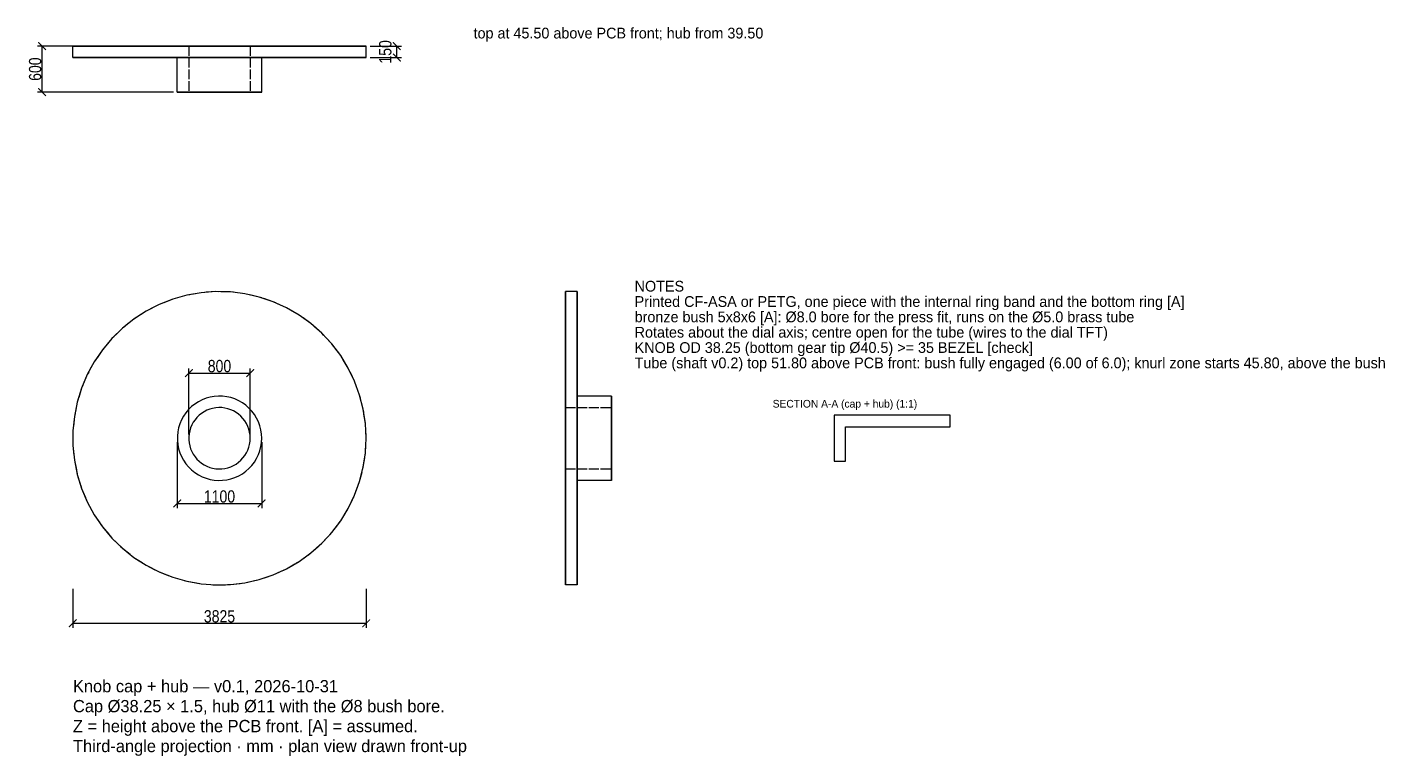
# Model space of a CAD drawing. Header units: millimetres. Extents: x -25 to 152, y -41 to 54.
import ezdxf

# ---------------------------------------------------------------- set-up
doc = ezdxf.new("R2010")
doc.units = ezdxf.units.MM
doc.linetypes.add('DASHED', pattern=[1.524, 1.27, -0.254])
for name, color, linetype in [('DIMS', 3, 'CONTINUOUS'), ('HIDDEN', 8, 'DASHED'), ('SECTION', 5, 'Continuous'), ('TEXT', 7, 'CONTINUOUS'), ('VISIBLE', 7, 'CONTINUOUS')]:
    doc.layers.add(name, color=color, linetype=linetype)
doc.styles.add('OpenSansCondensed-Light', font='OpenSansCondensed-Light.ttf')
doc.dimstyles.new('EZDXF', dxfattribs={"dimtxt": 0.25, "dimasz": 0.175, "dimexe": 0.375, "dimexo": 0.125, "dimgap": 0.1, "dimtad": 1, "dimlfac": 100, "dimzin": 12, "dimdsep": 46, "dimtxsty": 'OpenSansCondensed-Light', "dimblk": 'ARCHTICK', "dimcen": 2.5, "dimazin": 3, "dimtfac": 0.5, "dimtmove": 2, "dimatfit": 3})

# ---------------------------------------------------------------- blocks, each defined once
blk = doc.blocks.new('_ARCHTICK')
at = {"color": 0, "linetype": 'BYBLOCK', "const_width": 0.15}
blk.add_lwpolyline([(-0.5, -0.5), (0.5, 0.5)], dxfattribs=at)

msp = doc.modelspace()

# ---------------------------------------------------------------- linework, layer by layer
at = {"layer": 'HIDDEN'}
for points in [[(-19.125, 51.11906), (-18.51786, 51.11906), (-17.91071, 51.11906), (-17.30357, 51.11906), (-16.69643, 51.11906), (-16.08929, 51.11906), (-15.48214, 51.11906), (-14.875, 51.11906), (-14.26786, 51.11906), (-13.66071, 51.11906), (-13.05357, 51.11906), (-12.44643, 51.11906), (-11.83929, 51.11906), (-11.23214, 51.11906), (-10.625, 51.11906), (-10.01786, 51.11906), (-9.41071, 51.11906), (-8.80357, 51.11906), (-8.19643, 51.11906), (-7.58929, 51.11906), (-6.98214, 51.11906), (-6.375, 51.11906), (-5.76786, 51.11906), (-5.16071, 51.11906), (-4.55357, 51.11906), (-3.94643, 51.11906), (-3.33929, 51.11906), (-2.73214, 51.11906), (-2.125, 51.11906), (-1.51786, 51.11906), (-0.91071, 51.11906), (-0.30357, 51.11906), (0.30357, 51.11906), (0.91071, 51.11906), (1.51786, 51.11906), (2.125, 51.11906), (2.73214, 51.11906), (3.33929, 51.11906), (3.94643, 51.11906), (4.55357, 51.11906), (5.16071, 51.11906), (5.76786, 51.11906), (6.375, 51.11906), (6.98214, 51.11906), (7.58929, 51.11906), (8.19643, 51.11906), (8.80357, 51.11906), (9.41071, 51.11906), (10.01786, 51.11906), (10.625, 51.11906), (11.23214, 51.11906), (11.83929, 51.11906), (12.44643, 51.11906), (13.05357, 51.11906), (13.66071, 51.11906), (14.26786, 51.11906), (14.875, 51.11906), (15.48214, 51.11906), (16.08929, 51.11906), (16.69643, 51.11906), (17.30357, 51.11906), (17.91071, 51.11906), (18.51786, 51.11906), (19.125, 51.11906)], [(-19.125, 49.61906), (-18.51786, 49.61906), (-17.91071, 49.61906), (-17.30357, 49.61906), (-16.69643, 49.61906), (-16.08929, 49.61906), (-15.48214, 49.61906), (-14.875, 49.61906), (-14.26786, 49.61906), (-13.66071, 49.61906), (-13.05357, 49.61906), (-12.44643, 49.61906), (-11.83929, 49.61906), (-11.23214, 49.61906), (-10.625, 49.61906), (-10.01786, 49.61906), (-9.41071, 49.61906), (-8.80357, 49.61906), (-8.19643, 49.61906), (-7.58929, 49.61906), (-6.98214, 49.61906), (-6.375, 49.61906), (-5.76786, 49.61906), (-5.16071, 49.61906), (-4.55357, 49.61906), (-3.94643, 49.61906), (-3.33929, 49.61906), (-2.73214, 49.61906), (-2.125, 49.61906), (-1.51786, 49.61906), (-0.91071, 49.61906), (-0.30357, 49.61906), (0.30357, 49.61906), (0.91071, 49.61906), (1.51786, 49.61906), (2.125, 49.61906), (2.73214, 49.61906), (3.33929, 49.61906), (3.94643, 49.61906), (4.55357, 49.61906), (5.16071, 49.61906), (5.76786, 49.61906), (6.375, 49.61906), (6.98214, 49.61906), (7.58929, 49.61906), (8.19643, 49.61906), (8.80357, 49.61906), (9.41071, 49.61906), (10.01786, 49.61906), (10.625, 49.61906), (11.23214, 49.61906), (11.83929, 49.61906), (12.44643, 49.61906), (13.05357, 49.61906), (13.66071, 49.61906), (14.26786, 49.61906), (14.875, 49.61906), (15.48214, 49.61906), (16.08929, 49.61906), (16.69643, 49.61906), (17.30357, 49.61906), (17.91071, 49.61906), (18.51786, 49.61906), (19.125, 49.61906)], [(5.5, 49.61906), (5.3254, 49.61906), (5.15079, 49.61906), (4.97619, 49.61906), (4.80159, 49.61906), (4.62698, 49.61906), (4.45238, 49.61906), (4.27778, 49.61906), (4.10317, 49.61906), (3.92857, 49.61906), (3.75397, 49.61906), (3.57937, 49.61906), (3.40476, 49.61906), (3.23016, 49.61906), (3.05556, 49.61906), (2.88095, 49.61906), (2.70635, 49.61906), (2.53175, 49.61906), (2.35714, 49.61906), (2.18254, 49.61906), (2.00794, 49.61906), (1.83333, 49.61906), (1.65873, 49.61906), (1.48413, 49.61906), (1.30952, 49.61906), (1.13492, 49.61906), (0.96032, 49.61906), (0.78571, 49.61906), (0.61111, 49.61906), (0.43651, 49.61906), (0.2619, 49.61906), (0.0873, 49.61906), (-0.0873, 49.61906), (-0.2619, 49.61906), (-0.43651, 49.61906), (-0.61111, 49.61906), (-0.78571, 49.61906), (-0.96032, 49.61906), (-1.13492, 49.61906), (-1.30952, 49.61906), (-1.48413, 49.61906), (-1.65873, 49.61906), (-1.83333, 49.61906), (-2.00794, 49.61906), (-2.18254, 49.61906), (-2.35714, 49.61906), (-2.53175, 49.61906), (-2.70635, 49.61906), (-2.88095, 49.61906), (-3.05556, 49.61906), (-3.23016, 49.61906), (-3.40476, 49.61906), (-3.57937, 49.61906), (-3.75397, 49.61906), (-3.92857, 49.61906), (-4.10317, 49.61906), (-4.27778, 49.61906), (-4.45238, 49.61906), (-4.62698, 49.61906), (-4.80159, 49.61906), (-4.97619, 49.61906), (-5.15079, 49.61906), (-5.3254, 49.61906), (-5.5, 49.61906)], [(-5.5, 49.61906), (-5.3254, 49.61906), (-5.15079, 49.61906), (-4.97619, 49.61906), (-4.80159, 49.61906), (-4.62698, 49.61906), (-4.45238, 49.61906), (-4.27778, 49.61906), (-4.10317, 49.61906), (-3.92857, 49.61906), (-3.75397, 49.61906), (-3.57937, 49.61906), (-3.40476, 49.61906), (-3.23016, 49.61906), (-3.05556, 49.61906), (-2.88095, 49.61906), (-2.70635, 49.61906), (-2.53175, 49.61906), (-2.35714, 49.61906), (-2.18254, 49.61906), (-2.00794, 49.61906), (-1.83333, 49.61906), (-1.65873, 49.61906), (-1.48413, 49.61906), (-1.30952, 49.61906), (-1.13492, 49.61906), (-0.96032, 49.61906), (-0.78571, 49.61906), (-0.61111, 49.61906), (-0.43651, 49.61906), (-0.2619, 49.61906), (-0.0873, 49.61906), (0.0873, 49.61906), (0.2619, 49.61906), (0.43651, 49.61906), (0.61111, 49.61906), (0.78571, 49.61906), (0.96032, 49.61906), (1.13492, 49.61906), (1.30952, 49.61906), (1.48413, 49.61906), (1.65873, 49.61906), (1.83333, 49.61906), (2.00794, 49.61906), (2.18254, 49.61906), (2.35714, 49.61906), (2.53175, 49.61906), (2.70635, 49.61906), (2.88095, 49.61906), (3.05556, 49.61906), (3.23016, 49.61906), (3.40476, 49.61906), (3.57937, 49.61906), (3.75397, 49.61906), (3.92857, 49.61906), (4.10317, 49.61906), (4.27778, 49.61906), (4.45238, 49.61906), (4.62698, 49.61906), (4.80159, 49.61906), (4.97619, 49.61906), (5.15079, 49.61906), (5.3254, 49.61906), (5.5, 49.61906)], [(4, 51.11906), (3.87302, 51.11906), (3.74603, 51.11906), (3.61905, 51.11906), (3.49206, 51.11906), (3.36508, 51.11906), (3.2381, 51.11906), (3.11111, 51.11906), (2.98413, 51.11906), (2.85714, 51.11906), (2.73016, 51.11906), (2.60317, 51.11906), (2.47619, 51.11906), (2.34921, 51.11906), (2.22222, 51.11906), (2.09524, 51.11906), (1.96825, 51.11906), (1.84127, 51.11906), (1.71429, 51.11906), (1.5873, 51.11906), (1.46032, 51.11906), (1.33333, 51.11906), (1.20635, 51.11906), (1.07937, 51.11906), (0.95238, 51.11906), (0.8254, 51.11906), (0.69841, 51.11906), (0.57143, 51.11906), (0.44444, 51.11906), (0.31746, 51.11906), (0.19048, 51.11906), (0.06349, 51.11906), (-0.06349, 51.11906), (-0.19048, 51.11906), (-0.31746, 51.11906), (-0.44444, 51.11906), (-0.57143, 51.11906), (-0.69841, 51.11906), (-0.8254, 51.11906), (-0.95238, 51.11906), (-1.07937, 51.11906), (-1.20635, 51.11906), (-1.33333, 51.11906), (-1.46032, 51.11906), (-1.5873, 51.11906), (-1.71429, 51.11906), (-1.84127, 51.11906), (-1.96825, 51.11906), (-2.09524, 51.11906), (-2.22222, 51.11906), (-2.34921, 51.11906), (-2.47619, 51.11906), (-2.60317, 51.11906), (-2.73016, 51.11906), (-2.85714, 51.11906), (-2.98413, 51.11906), (-3.11111, 51.11906), (-3.2381, 51.11906), (-3.36508, 51.11906), (-3.49206, 51.11906), (-3.61905, 51.11906), (-3.74603, 51.11906), (-3.87302, 51.11906), (-4, 51.11906)], [(-4, 51.11906), (-3.87302, 51.11906), (-3.74603, 51.11906), (-3.61905, 51.11906), (-3.49206, 51.11906), (-3.36508, 51.11906), (-3.2381, 51.11906), (-3.11111, 51.11906), (-2.98413, 51.11906), (-2.85714, 51.11906), (-2.73016, 51.11906), (-2.60317, 51.11906), (-2.47619, 51.11906), (-2.34921, 51.11906), (-2.22222, 51.11906), (-2.09524, 51.11906), (-1.96825, 51.11906), (-1.84127, 51.11906), (-1.71429, 51.11906), (-1.5873, 51.11906), (-1.46032, 51.11906), (-1.33333, 51.11906), (-1.20635, 51.11906), (-1.07937, 51.11906), (-0.95238, 51.11906), (-0.8254, 51.11906), (-0.69841, 51.11906), (-0.57143, 51.11906), (-0.44444, 51.11906), (-0.31746, 51.11906), (-0.19048, 51.11906), (-0.06349, 51.11906), (0.06349, 51.11906), (0.19048, 51.11906), (0.31746, 51.11906), (0.44444, 51.11906), (0.57143, 51.11906), (0.69841, 51.11906), (0.8254, 51.11906), (0.95238, 51.11906), (1.07937, 51.11906), (1.20635, 51.11906), (1.33333, 51.11906), (1.46032, 51.11906), (1.5873, 51.11906), (1.71429, 51.11906), (1.84127, 51.11906), (1.96825, 51.11906), (2.09524, 51.11906), (2.22222, 51.11906), (2.34921, 51.11906), (2.47619, 51.11906), (2.60317, 51.11906), (2.73016, 51.11906), (2.85714, 51.11906), (2.98413, 51.11906), (3.11111, 51.11906), (3.2381, 51.11906), (3.36508, 51.11906), (3.49206, 51.11906), (3.61905, 51.11906), (3.74603, 51.11906), (3.87302, 51.11906), (4, 51.11906)], [(-4, 51.11906), (-4, 45.11906)], [(4, 51.11906), (4, 45.11906)], [(-5.5, 45.11906), (-5.3254, 45.11906), (-5.15079, 45.11906), (-4.97619, 45.11906), (-4.80159, 45.11906), (-4.62698, 45.11906), (-4.45238, 45.11906), (-4.27778, 45.11906), (-4.10317, 45.11906), (-3.92857, 45.11906), (-3.75397, 45.11906), (-3.57937, 45.11906), (-3.40476, 45.11906), (-3.23016, 45.11906), (-3.05556, 45.11906), (-2.88095, 45.11906), (-2.70635, 45.11906), (-2.53175, 45.11906), (-2.35714, 45.11906), (-2.18254, 45.11906), (-2.00794, 45.11906), (-1.83333, 45.11906), (-1.65873, 45.11906), (-1.48413, 45.11906), (-1.30952, 45.11906), (-1.13492, 45.11906), (-0.96032, 45.11906), (-0.78571, 45.11906), (-0.61111, 45.11906), (-0.43651, 45.11906), (-0.2619, 45.11906), (-0.0873, 45.11906), (0.0873, 45.11906), (0.2619, 45.11906), (0.43651, 45.11906), (0.61111, 45.11906), (0.78571, 45.11906), (0.96032, 45.11906), (1.13492, 45.11906), (1.30952, 45.11906), (1.48413, 45.11906), (1.65873, 45.11906), (1.83333, 45.11906), (2.00794, 45.11906), (2.18254, 45.11906), (2.35714, 45.11906), (2.53175, 45.11906), (2.70635, 45.11906), (2.88095, 45.11906), (3.05556, 45.11906), (3.23016, 45.11906), (3.40476, 45.11906), (3.57937, 45.11906), (3.75397, 45.11906), (3.92857, 45.11906), (4.10317, 45.11906), (4.27778, 45.11906), (4.45238, 45.11906), (4.62698, 45.11906), (4.80159, 45.11906), (4.97619, 45.11906), (5.15079, 45.11906), (5.3254, 45.11906), (5.5, 45.11906)], [(4, 45.11906), (3.87302, 45.11906), (3.74603, 45.11906), (3.61905, 45.11906), (3.49206, 45.11906), (3.36508, 45.11906), (3.2381, 45.11906), (3.11111, 45.11906), (2.98413, 45.11906), (2.85714, 45.11906), (2.73016, 45.11906), (2.60317, 45.11906), (2.47619, 45.11906), (2.34921, 45.11906), (2.22222, 45.11906), (2.09524, 45.11906), (1.96825, 45.11906), (1.84127, 45.11906), (1.71429, 45.11906), (1.5873, 45.11906), (1.46032, 45.11906), (1.33333, 45.11906), (1.20635, 45.11906), (1.07937, 45.11906), (0.95238, 45.11906), (0.8254, 45.11906), (0.69841, 45.11906), (0.57143, 45.11906), (0.44444, 45.11906), (0.31746, 45.11906), (0.19048, 45.11906), (0.06349, 45.11906), (-0.06349, 45.11906), (-0.19048, 45.11906), (-0.31746, 45.11906), (-0.44444, 45.11906), (-0.57143, 45.11906), (-0.69841, 45.11906), (-0.8254, 45.11906), (-0.95238, 45.11906), (-1.07937, 45.11906), (-1.20635, 45.11906), (-1.33333, 45.11906), (-1.46032, 45.11906), (-1.5873, 45.11906), (-1.71429, 45.11906), (-1.84127, 45.11906), (-1.96825, 45.11906), (-2.09524, 45.11906), (-2.22222, 45.11906), (-2.34921, 45.11906), (-2.47619, 45.11906), (-2.60317, 45.11906), (-2.73016, 45.11906), (-2.85714, 45.11906), (-2.98413, 45.11906), (-3.11111, 45.11906), (-3.2381, 45.11906), (-3.36508, 45.11906), (-3.49206, 45.11906), (-3.61905, 45.11906), (-3.74603, 45.11906), (-3.87302, 45.11906), (-4, 45.11906)], [(-4, 45.11906), (-3.87302, 45.11906), (-3.74603, 45.11906), (-3.61905, 45.11906), (-3.49206, 45.11906), (-3.36508, 45.11906), (-3.2381, 45.11906), (-3.11111, 45.11906), (-2.98413, 45.11906), (-2.85714, 45.11906), (-2.73016, 45.11906), (-2.60317, 45.11906), (-2.47619, 45.11906), (-2.34921, 45.11906), (-2.22222, 45.11906), (-2.09524, 45.11906), (-1.96825, 45.11906), (-1.84127, 45.11906), (-1.71429, 45.11906), (-1.5873, 45.11906), (-1.46032, 45.11906), (-1.33333, 45.11906), (-1.20635, 45.11906), (-1.07937, 45.11906), (-0.95238, 45.11906), (-0.8254, 45.11906), (-0.69841, 45.11906), (-0.57143, 45.11906), (-0.44444, 45.11906), (-0.31746, 45.11906), (-0.19048, 45.11906), (-0.06349, 45.11906), (0.06349, 45.11906), (0.19048, 45.11906), (0.31746, 45.11906), (0.44444, 45.11906), (0.57143, 45.11906), (0.69841, 45.11906), (0.8254, 45.11906), (0.95238, 45.11906), (1.07937, 45.11906), (1.20635, 45.11906), (1.33333, 45.11906), (1.46032, 45.11906), (1.5873, 45.11906), (1.71429, 45.11906), (1.84127, 45.11906), (1.96825, 45.11906), (2.09524, 45.11906), (2.22222, 45.11906), (2.34921, 45.11906), (2.47619, 45.11906), (2.60317, 45.11906), (2.73016, 45.11906), (2.85714, 45.11906), (2.98413, 45.11906), (3.11111, 45.11906), (3.2381, 45.11906), (3.36508, 45.11906), (3.49206, 45.11906), (3.61905, 45.11906), (3.74603, 45.11906), (3.87302, 45.11906), (4, 45.11906)], [(19.125, 0), (19.02996, 1.90424), (18.7458, 3.78954), (18.27533, 5.63719), (17.62323, 7.42882), (16.79599, 9.14661), (15.80182, 10.7735), (14.6506, 12.29331), (13.35378, 13.69095), (11.92424, 14.95253), (10.3762, 16.0655), (8.72503, 17.0188), (6.98715, 17.80296), (5.17982, 18.41019), (3.32102, 18.83445), (1.42921, 19.07152), (-0.4768, 19.11906), (-2.37807, 18.97657), (-4.25571, 18.6455), (-6.09106, 18.12911), (-7.86587, 17.43255), (-9.5625, 16.56274), (-11.1641, 15.52831), (-12.65474, 14.33957), (-14.01962, 13.0083), (-15.24516, 11.54776), (-16.31919, 9.97245), (-17.23103, 8.29803), (-17.97162, 6.54114), (-18.5336, 4.71924), (-18.91139, 2.85043), (-19.10123, 0.9533), (-19.10123, -0.9533), (-18.91139, -2.85043), (-18.5336, -4.71924), (-17.97162, -6.54114), (-17.23103, -8.29803), (-16.31919, -9.97245), (-15.24516, -11.54776), (-14.01962, -13.0083), (-12.65474, -14.33957), (-11.1641, -15.52831), (-9.5625, -16.56274), (-7.86587, -17.43255), (-6.09106, -18.12911), (-4.25571, -18.6455), (-2.37807, -18.97657), (-0.4768, -19.11906), (1.42921, -19.07152), (3.32102, -18.83445), (5.17982, -18.41019), (6.98715, -17.80296), (8.72503, -17.0188), (10.3762, -16.0655), (11.92424, -14.95253), (13.35378, -13.69095), (14.6506, -12.29331), (15.80182, -10.7735), (16.79599, -9.14661), (17.62323, -7.42882), (18.27533, -5.63719), (18.7458, -3.78954), (19.02996, -1.90424), (19.125, 0)], [(45.125, 19.125), (45.125, 18.51786), (45.125, 17.91071), (45.125, 17.30357), (45.125, 16.69643), (45.125, 16.08929), (45.125, 15.48214), (45.125, 14.875), (45.125, 14.26786), (45.125, 13.66071), (45.125, 13.05357), (45.125, 12.44643), (45.125, 11.83929), (45.125, 11.23214), (45.125, 10.625), (45.125, 10.01786), (45.125, 9.41071), (45.125, 8.80357), (45.125, 8.19643), (45.125, 7.58929), (45.125, 6.98214), (45.125, 6.375), (45.125, 5.76786), (45.125, 5.16071), (45.125, 4.55357), (45.125, 3.94643), (45.125, 3.33929), (45.125, 2.73214), (45.125, 2.125), (45.125, 1.51786), (45.125, 0.91071), (45.125, 0.30357), (45.125, -0.30357), (45.125, -0.91071), (45.125, -1.51786), (45.125, -2.125), (45.125, -2.73214), (45.125, -3.33929), (45.125, -3.94643), (45.125, -4.55357), (45.125, -5.16071), (45.125, -5.76786), (45.125, -6.375), (45.125, -6.98214), (45.125, -7.58929), (45.125, -8.19643), (45.125, -8.80357), (45.125, -9.41071), (45.125, -10.01786), (45.125, -10.625), (45.125, -11.23214), (45.125, -11.83929), (45.125, -12.44643), (45.125, -13.05357), (45.125, -13.66071), (45.125, -14.26786), (45.125, -14.875), (45.125, -15.48214), (45.125, -16.08929), (45.125, -16.69643), (45.125, -17.30357), (45.125, -17.91071), (45.125, -18.51786), (45.125, -19.125)], [(46.625, 19.125), (46.625, 18.51786), (46.625, 17.91071), (46.625, 17.30357), (46.625, 16.69643), (46.625, 16.08929), (46.625, 15.48214), (46.625, 14.875), (46.625, 14.26786), (46.625, 13.66071), (46.625, 13.05357), (46.625, 12.44643), (46.625, 11.83929), (46.625, 11.23214), (46.625, 10.625), (46.625, 10.01786), (46.625, 9.41071), (46.625, 8.80357), (46.625, 8.19643), (46.625, 7.58929), (46.625, 6.98214), (46.625, 6.375), (46.625, 5.76786), (46.625, 5.16071), (46.625, 4.55357), (46.625, 3.94643), (46.625, 3.33929), (46.625, 2.73214), (46.625, 2.125), (46.625, 1.51786), (46.625, 0.91071), (46.625, 0.30357), (46.625, -0.30357), (46.625, -0.91071), (46.625, -1.51786), (46.625, -2.125), (46.625, -2.73214), (46.625, -3.33929), (46.625, -3.94643), (46.625, -4.55357), (46.625, -5.16071), (46.625, -5.76786), (46.625, -6.375), (46.625, -6.98214), (46.625, -7.58929), (46.625, -8.19643), (46.625, -8.80357), (46.625, -9.41071), (46.625, -10.01786), (46.625, -10.625), (46.625, -11.23214), (46.625, -11.83929), (46.625, -12.44643), (46.625, -13.05357), (46.625, -13.66071), (46.625, -14.26786), (46.625, -14.875), (46.625, -15.48214), (46.625, -16.08929), (46.625, -16.69643), (46.625, -17.30357), (46.625, -17.91071), (46.625, -18.51786), (46.625, -19.125)], [(5.5, 0), (5.47267, 0.54762), (5.39095, 1.0898), (5.25565, 1.62115), (5.06812, 2.13639), (4.83022, 2.6304), (4.54431, 3.09826), (4.21324, 3.53533), (3.8403, 3.93727), (3.42919, 4.30007), (2.984, 4.62014), (2.50916, 4.89429), (2.00938, 5.11981), (1.48962, 5.29443), (0.95506, 5.41644), (0.41102, 5.48462), (-0.13712, 5.49829), (-0.68389, 5.45732), (-1.22387, 5.3621), (-1.75168, 5.2136), (-2.26208, 5.01328), (-2.75, 4.76314), (-3.21059, 4.46566), (-3.63927, 4.1238), (-4.03179, 3.74095), (-4.38423, 3.32092), (-4.6931, 2.86789), (-4.95533, 2.38636), (-5.16831, 1.88111), (-5.32993, 1.35717), (-5.43857, 0.81973), (-5.49316, 0.27415), (-5.49316, -0.27415), (-5.43857, -0.81973), (-5.32993, -1.35717), (-5.16831, -1.88111), (-4.95533, -2.38636), (-4.6931, -2.86789), (-4.38423, -3.32092), (-4.03179, -3.74095), (-3.63927, -4.1238), (-3.21059, -4.46566), (-2.75, -4.76314), (-2.26208, -5.01328), (-1.75168, -5.2136), (-1.22387, -5.3621), (-0.68389, -5.45732), (-0.13712, -5.49829), (0.41102, -5.48462), (0.95506, -5.41644), (1.48962, -5.29443), (2.00938, -5.11981), (2.50916, -4.89429), (2.984, -4.62014), (3.42919, -4.30007), (3.8403, -3.93727), (4.21324, -3.53533), (4.54431, -3.09826), (4.83022, -2.6304), (5.06812, -2.13639), (5.25565, -1.62115), (5.39095, -1.0898), (5.47267, -0.54762), (5.5, 0)], [(5.5, 0), (5.47267, 0.54762), (5.39095, 1.0898), (5.25565, 1.62115), (5.06812, 2.13639), (4.83022, 2.6304), (4.54431, 3.09826), (4.21324, 3.53533), (3.8403, 3.93727), (3.42919, 4.30007), (2.984, 4.62014), (2.50916, 4.89429), (2.00938, 5.11981), (1.48962, 5.29443), (0.95506, 5.41644), (0.41102, 5.48462), (-0.13712, 5.49829), (-0.68389, 5.45732), (-1.22387, 5.3621), (-1.75168, 5.2136), (-2.26208, 5.01328), (-2.75, 4.76314), (-3.21059, 4.46566), (-3.63927, 4.1238), (-4.03179, 3.74095), (-4.38423, 3.32092), (-4.6931, 2.86789), (-4.95533, 2.38636), (-5.16831, 1.88111), (-5.32993, 1.35717), (-5.43857, 0.81973), (-5.49316, 0.27415), (-5.49316, -0.27415), (-5.43857, -0.81973), (-5.32993, -1.35717), (-5.16831, -1.88111), (-4.95533, -2.38636), (-4.6931, -2.86789), (-4.38423, -3.32092), (-4.03179, -3.74095), (-3.63927, -4.1238), (-3.21059, -4.46566), (-2.75, -4.76314), (-2.26208, -5.01328), (-1.75168, -5.2136), (-1.22387, -5.3621), (-0.68389, -5.45732), (-0.13712, -5.49829), (0.41102, -5.48462), (0.95506, -5.41644), (1.48962, -5.29443), (2.00938, -5.11981), (2.50916, -4.89429), (2.984, -4.62014), (3.42919, -4.30007), (3.8403, -3.93727), (4.21324, -3.53533), (4.54431, -3.09826), (4.83022, -2.6304), (5.06812, -2.13639), (5.25565, -1.62115), (5.39095, -1.0898), (5.47267, -0.54762), (5.5, 0)], [(46.625, 0), (46.625, 0.0873), (46.625, 0.1746), (46.625, 0.2619), (46.625, 0.34921), (46.625, 0.43651), (46.625, 0.52381), (46.625, 0.61111), (46.625, 0.69841), (46.625, 0.78571), (46.625, 0.87302), (46.625, 0.96032), (46.625, 1.04762), (46.625, 1.13492), (46.625, 1.22222), (46.625, 1.30952), (46.625, 1.39683), (46.625, 1.48413), (46.625, 1.57143), (46.625, 1.65873), (46.625, 1.74603), (46.625, 1.83333), (46.625, 1.92063), (46.625, 2.00794), (46.625, 2.09524), (46.625, 2.18254), (46.625, 2.26984), (46.625, 2.35714), (46.625, 2.44444), (46.625, 2.53175), (46.625, 2.61905), (46.625, 2.70635), (46.625, 2.79365), (46.625, 2.88095), (46.625, 2.96825), (46.625, 3.05556), (46.625, 3.14286), (46.625, 3.23016), (46.625, 3.31746), (46.625, 3.40476), (46.625, 3.49206), (46.625, 3.57937), (46.625, 3.66667), (46.625, 3.75397), (46.625, 3.84127), (46.625, 3.92857), (46.625, 4.01587), (46.625, 4.10317), (46.625, 4.19048), (46.625, 4.27778), (46.625, 4.36508), (46.625, 4.45238), (46.625, 4.53968), (46.625, 4.62698), (46.625, 4.71429), (46.625, 4.80159), (46.625, 4.88889), (46.625, 4.97619), (46.625, 5.06349), (46.625, 5.15079), (46.625, 5.2381), (46.625, 5.3254), (46.625, 5.4127), (46.625, 5.5)], [(46.625, 5.5), (46.625, 5.3254), (46.625, 5.15079), (46.625, 4.97619), (46.625, 4.80159), (46.625, 4.62698), (46.625, 4.45238), (46.625, 4.27778), (46.625, 4.10317), (46.625, 3.92857), (46.625, 3.75397), (46.625, 3.57937), (46.625, 3.40476), (46.625, 3.23016), (46.625, 3.05556), (46.625, 2.88095), (46.625, 2.70635), (46.625, 2.53175), (46.625, 2.35714), (46.625, 2.18254), (46.625, 2.00794), (46.625, 1.83333), (46.625, 1.65873), (46.625, 1.48413), (46.625, 1.30952), (46.625, 1.13492), (46.625, 0.96032), (46.625, 0.78571), (46.625, 0.61111), (46.625, 0.43651), (46.625, 0.2619), (46.625, 0.0873), (46.625, -0.0873), (46.625, -0.2619), (46.625, -0.43651), (46.625, -0.61111), (46.625, -0.78571), (46.625, -0.96032), (46.625, -1.13492), (46.625, -1.30952), (46.625, -1.48413), (46.625, -1.65873), (46.625, -1.83333), (46.625, -2.00794), (46.625, -2.18254), (46.625, -2.35714), (46.625, -2.53175), (46.625, -2.70635), (46.625, -2.88095), (46.625, -3.05556), (46.625, -3.23016), (46.625, -3.40476), (46.625, -3.57937), (46.625, -3.75397), (46.625, -3.92857), (46.625, -4.10317), (46.625, -4.27778), (46.625, -4.45238), (46.625, -4.62698), (46.625, -4.80159), (46.625, -4.97619), (46.625, -5.15079), (46.625, -5.3254), (46.625, -5.5)], [(51.125, 5.5), (51.125, 5.3254), (51.125, 5.15079), (51.125, 4.97619), (51.125, 4.80159), (51.125, 4.62698), (51.125, 4.45238), (51.125, 4.27778), (51.125, 4.10317), (51.125, 3.92857), (51.125, 3.75397), (51.125, 3.57937), (51.125, 3.40476), (51.125, 3.23016), (51.125, 3.05556), (51.125, 2.88095), (51.125, 2.70635), (51.125, 2.53175), (51.125, 2.35714), (51.125, 2.18254), (51.125, 2.00794), (51.125, 1.83333), (51.125, 1.65873), (51.125, 1.48413), (51.125, 1.30952), (51.125, 1.13492), (51.125, 0.96032), (51.125, 0.78571), (51.125, 0.61111), (51.125, 0.43651), (51.125, 0.2619), (51.125, 0.0873), (51.125, -0.0873), (51.125, -0.2619), (51.125, -0.43651), (51.125, -0.61111), (51.125, -0.78571), (51.125, -0.96032), (51.125, -1.13492), (51.125, -1.30952), (51.125, -1.48413), (51.125, -1.65873), (51.125, -1.83333), (51.125, -2.00794), (51.125, -2.18254), (51.125, -2.35714), (51.125, -2.53175), (51.125, -2.70635), (51.125, -2.88095), (51.125, -3.05556), (51.125, -3.23016), (51.125, -3.40476), (51.125, -3.57937), (51.125, -3.75397), (51.125, -3.92857), (51.125, -4.10317), (51.125, -4.27778), (51.125, -4.45238), (51.125, -4.62698), (51.125, -4.80159), (51.125, -4.97619), (51.125, -5.15079), (51.125, -5.3254), (51.125, -5.5)], [(4, 0), (3.98012, 0.39827), (3.92069, 0.79258), (3.82229, 1.17902), (3.6859, 1.55374), (3.51289, 1.91302), (3.30496, 2.25328), (3.06418, 2.57115), (2.79295, 2.86347), (2.49396, 3.12733), (2.17019, 3.3601), (1.82484, 3.55949), (1.46136, 3.72349), (1.08336, 3.8505), (0.69459, 3.93923), (0.29892, 3.98882), (-0.09972, 3.99876), (-0.49737, 3.96896), (-0.89008, 3.89971), (-1.27395, 3.79171), (-1.64515, 3.64602), (-2, 3.4641), (-2.33497, 3.24775), (-2.64674, 2.99912), (-2.93221, 2.72069), (-3.18853, 2.41522), (-3.41316, 2.08574), (-3.60388, 1.73553), (-3.75877, 1.36808), (-3.87631, 0.98703), (-3.95532, 0.59617), (-3.99503, 0.19938), (-3.99503, -0.19938), (-3.95532, -0.59617), (-3.87631, -0.98703), (-3.75877, -1.36808), (-3.60388, -1.73553), (-3.41316, -2.08574), (-3.18853, -2.41522), (-2.93221, -2.72069), (-2.64674, -2.99912), (-2.33497, -3.24775), (-2, -3.4641), (-1.64515, -3.64602), (-1.27395, -3.79171), (-0.89008, -3.89971), (-0.49737, -3.96896), (-0.09972, -3.99876), (0.29892, -3.98882), (0.69459, -3.93923), (1.08336, -3.8505), (1.46136, -3.72349), (1.82484, -3.55949), (2.17019, -3.3601), (2.49396, -3.12733), (2.79295, -2.86347), (3.06418, -2.57115), (3.30496, -2.25328), (3.51289, -1.91302), (3.6859, -1.55374), (3.82229, -1.17902), (3.92069, -0.79258), (3.98012, -0.39827), (4, 0)], [(45.125, 0), (45.125, 0.06349), (45.125, 0.12698), (45.125, 0.19048), (45.125, 0.25397), (45.125, 0.31746), (45.125, 0.38095), (45.125, 0.44444), (45.125, 0.50794), (45.125, 0.57143), (45.125, 0.63492), (45.125, 0.69841), (45.125, 0.7619), (45.125, 0.8254), (45.125, 0.88889), (45.125, 0.95238), (45.125, 1.01587), (45.125, 1.07937), (45.125, 1.14286), (45.125, 1.20635), (45.125, 1.26984), (45.125, 1.33333), (45.125, 1.39683), (45.125, 1.46032), (45.125, 1.52381), (45.125, 1.5873), (45.125, 1.65079), (45.125, 1.71429), (45.125, 1.77778), (45.125, 1.84127), (45.125, 1.90476), (45.125, 1.96825), (45.125, 2.03175), (45.125, 2.09524), (45.125, 2.15873), (45.125, 2.22222), (45.125, 2.28571), (45.125, 2.34921), (45.125, 2.4127), (45.125, 2.47619), (45.125, 2.53968), (45.125, 2.60317), (45.125, 2.66667), (45.125, 2.73016), (45.125, 2.79365), (45.125, 2.85714), (45.125, 2.92063), (45.125, 2.98413), (45.125, 3.04762), (45.125, 3.11111), (45.125, 3.1746), (45.125, 3.2381), (45.125, 3.30159), (45.125, 3.36508), (45.125, 3.42857), (45.125, 3.49206), (45.125, 3.55556), (45.125, 3.61905), (45.125, 3.68254), (45.125, 3.74603), (45.125, 3.80952), (45.125, 3.87302), (45.125, 3.93651), (45.125, 4)], [(45.125, 4), (45.125, 3.87302), (45.125, 3.74603), (45.125, 3.61905), (45.125, 3.49206), (45.125, 3.36508), (45.125, 3.2381), (45.125, 3.11111), (45.125, 2.98413), (45.125, 2.85714), (45.125, 2.73016), (45.125, 2.60317), (45.125, 2.47619), (45.125, 2.34921), (45.125, 2.22222), (45.125, 2.09524), (45.125, 1.96825), (45.125, 1.84127), (45.125, 1.71429), (45.125, 1.5873), (45.125, 1.46032), (45.125, 1.33333), (45.125, 1.20635), (45.125, 1.07937), (45.125, 0.95238), (45.125, 0.8254), (45.125, 0.69841), (45.125, 0.57143), (45.125, 0.44444), (45.125, 0.31746), (45.125, 0.19048), (45.125, 0.06349), (45.125, -0.06349), (45.125, -0.19048), (45.125, -0.31746), (45.125, -0.44444), (45.125, -0.57143), (45.125, -0.69841), (45.125, -0.8254), (45.125, -0.95238), (45.125, -1.07937), (45.125, -1.20635), (45.125, -1.33333), (45.125, -1.46032), (45.125, -1.5873), (45.125, -1.71429), (45.125, -1.84127), (45.125, -1.96825), (45.125, -2.09524), (45.125, -2.22222), (45.125, -2.34921), (45.125, -2.47619), (45.125, -2.60317), (45.125, -2.73016), (45.125, -2.85714), (45.125, -2.98413), (45.125, -3.11111), (45.125, -3.2381), (45.125, -3.36508), (45.125, -3.49206), (45.125, -3.61905), (45.125, -3.74603), (45.125, -3.87302), (45.125, -4)], [(45.125, 4), (51.125, 4)], [(51.125, 0), (51.125, 0.06349), (51.125, 0.12698), (51.125, 0.19048), (51.125, 0.25397), (51.125, 0.31746), (51.125, 0.38095), (51.125, 0.44444), (51.125, 0.50794), (51.125, 0.57143), (51.125, 0.63492), (51.125, 0.69841), (51.125, 0.7619), (51.125, 0.8254), (51.125, 0.88889), (51.125, 0.95238), (51.125, 1.01587), (51.125, 1.07937), (51.125, 1.14286), (51.125, 1.20635), (51.125, 1.26984), (51.125, 1.33333), (51.125, 1.39683), (51.125, 1.46032), (51.125, 1.52381), (51.125, 1.5873), (51.125, 1.65079), (51.125, 1.71429), (51.125, 1.77778), (51.125, 1.84127), (51.125, 1.90476), (51.125, 1.96825), (51.125, 2.03175), (51.125, 2.09524), (51.125, 2.15873), (51.125, 2.22222), (51.125, 2.28571), (51.125, 2.34921), (51.125, 2.4127), (51.125, 2.47619), (51.125, 2.53968), (51.125, 2.60317), (51.125, 2.66667), (51.125, 2.73016), (51.125, 2.79365), (51.125, 2.85714), (51.125, 2.92063), (51.125, 2.98413), (51.125, 3.04762), (51.125, 3.11111), (51.125, 3.1746), (51.125, 3.2381), (51.125, 3.30159), (51.125, 3.36508), (51.125, 3.42857), (51.125, 3.49206), (51.125, 3.55556), (51.125, 3.61905), (51.125, 3.68254), (51.125, 3.74603), (51.125, 3.80952), (51.125, 3.87302), (51.125, 3.93651), (51.125, 4)], [(51.125, 4), (51.125, 3.87302), (51.125, 3.74603), (51.125, 3.61905), (51.125, 3.49206), (51.125, 3.36508), (51.125, 3.2381), (51.125, 3.11111), (51.125, 2.98413), (51.125, 2.85714), (51.125, 2.73016), (51.125, 2.60317), (51.125, 2.47619), (51.125, 2.34921), (51.125, 2.22222), (51.125, 2.09524), (51.125, 1.96825), (51.125, 1.84127), (51.125, 1.71429), (51.125, 1.5873), (51.125, 1.46032), (51.125, 1.33333), (51.125, 1.20635), (51.125, 1.07937), (51.125, 0.95238), (51.125, 0.8254), (51.125, 0.69841), (51.125, 0.57143), (51.125, 0.44444), (51.125, 0.31746), (51.125, 0.19048), (51.125, 0.06349), (51.125, -0.06349), (51.125, -0.19048), (51.125, -0.31746), (51.125, -0.44444), (51.125, -0.57143), (51.125, -0.69841), (51.125, -0.8254), (51.125, -0.95238), (51.125, -1.07937), (51.125, -1.20635), (51.125, -1.33333), (51.125, -1.46032), (51.125, -1.5873), (51.125, -1.71429), (51.125, -1.84127), (51.125, -1.96825), (51.125, -2.09524), (51.125, -2.22222), (51.125, -2.34921), (51.125, -2.47619), (51.125, -2.60317), (51.125, -2.73016), (51.125, -2.85714), (51.125, -2.98413), (51.125, -3.11111), (51.125, -3.2381), (51.125, -3.36508), (51.125, -3.49206), (51.125, -3.61905), (51.125, -3.74603), (51.125, -3.87302), (51.125, -4)], [(45.125, -4), (45.125, -3.93651), (45.125, -3.87302), (45.125, -3.80952), (45.125, -3.74603), (45.125, -3.68254), (45.125, -3.61905), (45.125, -3.55556), (45.125, -3.49206), (45.125, -3.42857), (45.125, -3.36508), (45.125, -3.30159), (45.125, -3.2381), (45.125, -3.1746), (45.125, -3.11111), (45.125, -3.04762), (45.125, -2.98413), (45.125, -2.92063), (45.125, -2.85714), (45.125, -2.79365), (45.125, -2.73016), (45.125, -2.66667), (45.125, -2.60317), (45.125, -2.53968), (45.125, -2.47619), (45.125, -2.4127), (45.125, -2.34921), (45.125, -2.28571), (45.125, -2.22222), (45.125, -2.15873), (45.125, -2.09524), (45.125, -2.03175), (45.125, -1.96825), (45.125, -1.90476), (45.125, -1.84127), (45.125, -1.77778), (45.125, -1.71429), (45.125, -1.65079), (45.125, -1.5873), (45.125, -1.52381), (45.125, -1.46032), (45.125, -1.39683), (45.125, -1.33333), (45.125, -1.26984), (45.125, -1.20635), (45.125, -1.14286), (45.125, -1.07937), (45.125, -1.01587), (45.125, -0.95238), (45.125, -0.88889), (45.125, -0.8254), (45.125, -0.7619), (45.125, -0.69841), (45.125, -0.63492), (45.125, -0.57143), (45.125, -0.50794), (45.125, -0.44444), (45.125, -0.38095), (45.125, -0.31746), (45.125, -0.25397), (45.125, -0.19048), (45.125, -0.12698), (45.125, -0.06349), (45.125, 0)], [(46.625, -5.5), (46.625, -5.4127), (46.625, -5.3254), (46.625, -5.2381), (46.625, -5.15079), (46.625, -5.06349), (46.625, -4.97619), (46.625, -4.88889), (46.625, -4.80159), (46.625, -4.71429), (46.625, -4.62698), (46.625, -4.53968), (46.625, -4.45238), (46.625, -4.36508), (46.625, -4.27778), (46.625, -4.19048), (46.625, -4.10317), (46.625, -4.01587), (46.625, -3.92857), (46.625, -3.84127), (46.625, -3.75397), (46.625, -3.66667), (46.625, -3.57937), (46.625, -3.49206), (46.625, -3.40476), (46.625, -3.31746), (46.625, -3.23016), (46.625, -3.14286), (46.625, -3.05556), (46.625, -2.96825), (46.625, -2.88095), (46.625, -2.79365), (46.625, -2.70635), (46.625, -2.61905), (46.625, -2.53175), (46.625, -2.44444), (46.625, -2.35714), (46.625, -2.26984), (46.625, -2.18254), (46.625, -2.09524), (46.625, -2.00794), (46.625, -1.92063), (46.625, -1.83333), (46.625, -1.74603), (46.625, -1.65873), (46.625, -1.57143), (46.625, -1.48413), (46.625, -1.39683), (46.625, -1.30952), (46.625, -1.22222), (46.625, -1.13492), (46.625, -1.04762), (46.625, -0.96032), (46.625, -0.87302), (46.625, -0.78571), (46.625, -0.69841), (46.625, -0.61111), (46.625, -0.52381), (46.625, -0.43651), (46.625, -0.34921), (46.625, -0.2619), (46.625, -0.1746), (46.625, -0.0873), (46.625, 0)], [(51.125, -4), (51.125, -3.93651), (51.125, -3.87302), (51.125, -3.80952), (51.125, -3.74603), (51.125, -3.68254), (51.125, -3.61905), (51.125, -3.55556), (51.125, -3.49206), (51.125, -3.42857), (51.125, -3.36508), (51.125, -3.30159), (51.125, -3.2381), (51.125, -3.1746), (51.125, -3.11111), (51.125, -3.04762), (51.125, -2.98413), (51.125, -2.92063), (51.125, -2.85714), (51.125, -2.79365), (51.125, -2.73016), (51.125, -2.66667), (51.125, -2.60317), (51.125, -2.53968), (51.125, -2.47619), (51.125, -2.4127), (51.125, -2.34921), (51.125, -2.28571), (51.125, -2.22222), (51.125, -2.15873), (51.125, -2.09524), (51.125, -2.03175), (51.125, -1.96825), (51.125, -1.90476), (51.125, -1.84127), (51.125, -1.77778), (51.125, -1.71429), (51.125, -1.65079), (51.125, -1.5873), (51.125, -1.52381), (51.125, -1.46032), (51.125, -1.39683), (51.125, -1.33333), (51.125, -1.26984), (51.125, -1.20635), (51.125, -1.14286), (51.125, -1.07937), (51.125, -1.01587), (51.125, -0.95238), (51.125, -0.88889), (51.125, -0.8254), (51.125, -0.7619), (51.125, -0.69841), (51.125, -0.63492), (51.125, -0.57143), (51.125, -0.50794), (51.125, -0.44444), (51.125, -0.38095), (51.125, -0.31746), (51.125, -0.25397), (51.125, -0.19048), (51.125, -0.12698), (51.125, -0.06349), (51.125, 0)], [(45.125, -4), (51.125, -4)]]:
    msp.add_lwpolyline(points, dxfattribs=at)
at = {"layer": 'SECTION'}
msp.add_lwpolyline([(80.125, -3), (81.625, -3), (81.625, 1.5), (95.25, 1.5), (95.25, 3), (80.125, 3)], close=True, dxfattribs=at)
at = {"layer": 'VISIBLE'}
for points in [[(19.125, 51.11906), (18.51786, 51.11906), (17.91071, 51.11906), (17.30357, 51.11906), (16.69643, 51.11906), (16.08929, 51.11906), (15.48214, 51.11906), (14.875, 51.11906), (14.26786, 51.11906), (13.66071, 51.11906), (13.05357, 51.11906), (12.44643, 51.11906), (11.83929, 51.11906), (11.23214, 51.11906), (10.625, 51.11906), (10.01786, 51.11906), (9.41071, 51.11906), (8.80357, 51.11906), (8.19643, 51.11906), (7.58929, 51.11906), (6.98214, 51.11906), (6.375, 51.11906), (5.76786, 51.11906), (5.16071, 51.11906), (4.55357, 51.11906), (3.94643, 51.11906), (3.33929, 51.11906), (2.73214, 51.11906), (2.125, 51.11906), (1.51786, 51.11906), (0.91071, 51.11906), (0.30357, 51.11906), (-0.30357, 51.11906), (-0.91071, 51.11906), (-1.51786, 51.11906), (-2.125, 51.11906), (-2.73214, 51.11906), (-3.33929, 51.11906), (-3.94643, 51.11906), (-4.55357, 51.11906), (-5.16071, 51.11906), (-5.76786, 51.11906), (-6.375, 51.11906), (-6.98214, 51.11906), (-7.58929, 51.11906), (-8.19643, 51.11906), (-8.80357, 51.11906), (-9.41071, 51.11906), (-10.01786, 51.11906), (-10.625, 51.11906), (-11.23214, 51.11906), (-11.83929, 51.11906), (-12.44643, 51.11906), (-13.05357, 51.11906), (-13.66071, 51.11906), (-14.26786, 51.11906), (-14.875, 51.11906), (-15.48214, 51.11906), (-16.08929, 51.11906), (-16.69643, 51.11906), (-17.30357, 51.11906), (-17.91071, 51.11906), (-18.51786, 51.11906), (-19.125, 51.11906)], [(-19.125, 49.61906), (-19.125, 51.11906)], [(19.125, 49.61906), (18.51786, 49.61906), (17.91071, 49.61906), (17.30357, 49.61906), (16.69643, 49.61906), (16.08929, 49.61906), (15.48214, 49.61906), (14.875, 49.61906), (14.26786, 49.61906), (13.66071, 49.61906), (13.05357, 49.61906), (12.44643, 49.61906), (11.83929, 49.61906), (11.23214, 49.61906), (10.625, 49.61906), (10.01786, 49.61906), (9.41071, 49.61906), (8.80357, 49.61906), (8.19643, 49.61906), (7.58929, 49.61906), (6.98214, 49.61906), (6.375, 49.61906), (5.76786, 49.61906), (5.16071, 49.61906), (4.55357, 49.61906), (3.94643, 49.61906), (3.33929, 49.61906), (2.73214, 49.61906), (2.125, 49.61906), (1.51786, 49.61906), (0.91071, 49.61906), (0.30357, 49.61906), (-0.30357, 49.61906), (-0.91071, 49.61906), (-1.51786, 49.61906), (-2.125, 49.61906), (-2.73214, 49.61906), (-3.33929, 49.61906), (-3.94643, 49.61906), (-4.55357, 49.61906), (-5.16071, 49.61906), (-5.76786, 49.61906), (-6.375, 49.61906), (-6.98214, 49.61906), (-7.58929, 49.61906), (-8.19643, 49.61906), (-8.80357, 49.61906), (-9.41071, 49.61906), (-10.01786, 49.61906), (-10.625, 49.61906), (-11.23214, 49.61906), (-11.83929, 49.61906), (-12.44643, 49.61906), (-13.05357, 49.61906), (-13.66071, 49.61906), (-14.26786, 49.61906), (-14.875, 49.61906), (-15.48214, 49.61906), (-16.08929, 49.61906), (-16.69643, 49.61906), (-17.30357, 49.61906), (-17.91071, 49.61906), (-18.51786, 49.61906), (-19.125, 49.61906)], [(-5.5, 45.11906), (-5.5, 49.61906)], [(5.5, 45.11906), (5.5, 49.61906)], [(19.125, 49.61906), (19.125, 51.11906)], [(5.5, 45.11906), (5.3254, 45.11906), (5.15079, 45.11906), (4.97619, 45.11906), (4.80159, 45.11906), (4.62698, 45.11906), (4.45238, 45.11906), (4.27778, 45.11906), (4.10317, 45.11906), (3.92857, 45.11906), (3.75397, 45.11906), (3.57937, 45.11906), (3.40476, 45.11906), (3.23016, 45.11906), (3.05556, 45.11906), (2.88095, 45.11906), (2.70635, 45.11906), (2.53175, 45.11906), (2.35714, 45.11906), (2.18254, 45.11906), (2.00794, 45.11906), (1.83333, 45.11906), (1.65873, 45.11906), (1.48413, 45.11906), (1.30952, 45.11906), (1.13492, 45.11906), (0.96032, 45.11906), (0.78571, 45.11906), (0.61111, 45.11906), (0.43651, 45.11906), (0.2619, 45.11906), (0.0873, 45.11906), (-0.0873, 45.11906), (-0.2619, 45.11906), (-0.43651, 45.11906), (-0.61111, 45.11906), (-0.78571, 45.11906), (-0.96032, 45.11906), (-1.13492, 45.11906), (-1.30952, 45.11906), (-1.48413, 45.11906), (-1.65873, 45.11906), (-1.83333, 45.11906), (-2.00794, 45.11906), (-2.18254, 45.11906), (-2.35714, 45.11906), (-2.53175, 45.11906), (-2.70635, 45.11906), (-2.88095, 45.11906), (-3.05556, 45.11906), (-3.23016, 45.11906), (-3.40476, 45.11906), (-3.57937, 45.11906), (-3.75397, 45.11906), (-3.92857, 45.11906), (-4.10317, 45.11906), (-4.27778, 45.11906), (-4.45238, 45.11906), (-4.62698, 45.11906), (-4.80159, 45.11906), (-4.97619, 45.11906), (-5.15079, 45.11906), (-5.3254, 45.11906), (-5.5, 45.11906)], [(19.125, 0), (19.02996, 1.90424), (18.7458, 3.78954), (18.27533, 5.63719), (17.62323, 7.42882), (16.79599, 9.14661), (15.80182, 10.7735), (14.6506, 12.29331), (13.35378, 13.69095), (11.92424, 14.95253), (10.3762, 16.0655), (8.72503, 17.0188), (6.98715, 17.80296), (5.17982, 18.41019), (3.32102, 18.83445), (1.42921, 19.07152), (-0.4768, 19.11906), (-2.37807, 18.97657), (-4.25571, 18.6455), (-6.09106, 18.12911), (-7.86587, 17.43255), (-9.5625, 16.56274), (-11.1641, 15.52831), (-12.65474, 14.33957), (-14.01962, 13.0083), (-15.24516, 11.54776), (-16.31919, 9.97245), (-17.23103, 8.29803), (-17.97162, 6.54114), (-18.5336, 4.71924), (-18.91139, 2.85043), (-19.10123, 0.9533), (-19.10123, -0.9533), (-18.91139, -2.85043), (-18.5336, -4.71924), (-17.97162, -6.54114), (-17.23103, -8.29803), (-16.31919, -9.97245), (-15.24516, -11.54776), (-14.01962, -13.0083), (-12.65474, -14.33957), (-11.1641, -15.52831), (-9.5625, -16.56274), (-7.86587, -17.43255), (-6.09106, -18.12911), (-4.25571, -18.6455), (-2.37807, -18.97657), (-0.4768, -19.11906), (1.42921, -19.07152), (3.32102, -18.83445), (5.17982, -18.41019), (6.98715, -17.80296), (8.72503, -17.0188), (10.3762, -16.0655), (11.92424, -14.95253), (13.35378, -13.69095), (14.6506, -12.29331), (15.80182, -10.7735), (16.79599, -9.14661), (17.62323, -7.42882), (18.27533, -5.63719), (18.7458, -3.78954), (19.02996, -1.90424), (19.125, 0)], [(45.125, 0), (45.125, 0.30357), (45.125, 0.60714), (45.125, 0.91071), (45.125, 1.21429), (45.125, 1.51786), (45.125, 1.82143), (45.125, 2.125), (45.125, 2.42857), (45.125, 2.73214), (45.125, 3.03571), (45.125, 3.33929), (45.125, 3.64286), (45.125, 3.94643), (45.125, 4.25), (45.125, 4.55357), (45.125, 4.85714), (45.125, 5.16071), (45.125, 5.46429), (45.125, 5.76786), (45.125, 6.07143), (45.125, 6.375), (45.125, 6.67857), (45.125, 6.98214), (45.125, 7.28571), (45.125, 7.58929), (45.125, 7.89286), (45.125, 8.19643), (45.125, 8.5), (45.125, 8.80357), (45.125, 9.10714), (45.125, 9.41071), (45.125, 9.71429), (45.125, 10.01786), (45.125, 10.32143), (45.125, 10.625), (45.125, 10.92857), (45.125, 11.23214), (45.125, 11.53571), (45.125, 11.83929), (45.125, 12.14286), (45.125, 12.44643), (45.125, 12.75), (45.125, 13.05357), (45.125, 13.35714), (45.125, 13.66071), (45.125, 13.96429), (45.125, 14.26786), (45.125, 14.57143), (45.125, 14.875), (45.125, 15.17857), (45.125, 15.48214), (45.125, 15.78571), (45.125, 16.08929), (45.125, 16.39286), (45.125, 16.69643), (45.125, 17), (45.125, 17.30357), (45.125, 17.60714), (45.125, 17.91071), (45.125, 18.21429), (45.125, 18.51786), (45.125, 18.82143), (45.125, 19.125)], [(46.625, 19.125), (45.125, 19.125)], [(46.625, 0), (46.625, 0.30357), (46.625, 0.60714), (46.625, 0.91071), (46.625, 1.21429), (46.625, 1.51786), (46.625, 1.82143), (46.625, 2.125), (46.625, 2.42857), (46.625, 2.73214), (46.625, 3.03571), (46.625, 3.33929), (46.625, 3.64286), (46.625, 3.94643), (46.625, 4.25), (46.625, 4.55357), (46.625, 4.85714), (46.625, 5.16071), (46.625, 5.46429), (46.625, 5.76786), (46.625, 6.07143), (46.625, 6.375), (46.625, 6.67857), (46.625, 6.98214), (46.625, 7.28571), (46.625, 7.58929), (46.625, 7.89286), (46.625, 8.19643), (46.625, 8.5), (46.625, 8.80357), (46.625, 9.10714), (46.625, 9.41071), (46.625, 9.71429), (46.625, 10.01786), (46.625, 10.32143), (46.625, 10.625), (46.625, 10.92857), (46.625, 11.23214), (46.625, 11.53571), (46.625, 11.83929), (46.625, 12.14286), (46.625, 12.44643), (46.625, 12.75), (46.625, 13.05357), (46.625, 13.35714), (46.625, 13.66071), (46.625, 13.96429), (46.625, 14.26786), (46.625, 14.57143), (46.625, 14.875), (46.625, 15.17857), (46.625, 15.48214), (46.625, 15.78571), (46.625, 16.08929), (46.625, 16.39286), (46.625, 16.69643), (46.625, 17), (46.625, 17.30357), (46.625, 17.60714), (46.625, 17.91071), (46.625, 18.21429), (46.625, 18.51786), (46.625, 18.82143), (46.625, 19.125)], [(51.125, 5.5), (46.625, 5.5)], [(51.125, 0), (51.125, 0.0873), (51.125, 0.1746), (51.125, 0.2619), (51.125, 0.34921), (51.125, 0.43651), (51.125, 0.52381), (51.125, 0.61111), (51.125, 0.69841), (51.125, 0.78571), (51.125, 0.87302), (51.125, 0.96032), (51.125, 1.04762), (51.125, 1.13492), (51.125, 1.22222), (51.125, 1.30952), (51.125, 1.39683), (51.125, 1.48413), (51.125, 1.57143), (51.125, 1.65873), (51.125, 1.74603), (51.125, 1.83333), (51.125, 1.92063), (51.125, 2.00794), (51.125, 2.09524), (51.125, 2.18254), (51.125, 2.26984), (51.125, 2.35714), (51.125, 2.44444), (51.125, 2.53175), (51.125, 2.61905), (51.125, 2.70635), (51.125, 2.79365), (51.125, 2.88095), (51.125, 2.96825), (51.125, 3.05556), (51.125, 3.14286), (51.125, 3.23016), (51.125, 3.31746), (51.125, 3.40476), (51.125, 3.49206), (51.125, 3.57937), (51.125, 3.66667), (51.125, 3.75397), (51.125, 3.84127), (51.125, 3.92857), (51.125, 4.01587), (51.125, 4.10317), (51.125, 4.19048), (51.125, 4.27778), (51.125, 4.36508), (51.125, 4.45238), (51.125, 4.53968), (51.125, 4.62698), (51.125, 4.71429), (51.125, 4.80159), (51.125, 4.88889), (51.125, 4.97619), (51.125, 5.06349), (51.125, 5.15079), (51.125, 5.2381), (51.125, 5.3254), (51.125, 5.4127), (51.125, 5.5)], [(4, 0), (3.98012, 0.39827), (3.92069, 0.79258), (3.82229, 1.17902), (3.6859, 1.55374), (3.51289, 1.91302), (3.30496, 2.25328), (3.06418, 2.57115), (2.79295, 2.86347), (2.49396, 3.12733), (2.17019, 3.3601), (1.82484, 3.55949), (1.46136, 3.72349), (1.08336, 3.8505), (0.69459, 3.93923), (0.29892, 3.98882), (-0.09972, 3.99876), (-0.49737, 3.96896), (-0.89008, 3.89971), (-1.27395, 3.79171), (-1.64515, 3.64602), (-2, 3.4641), (-2.33497, 3.24775), (-2.64674, 2.99912), (-2.93221, 2.72069), (-3.18853, 2.41522), (-3.41316, 2.08574), (-3.60388, 1.73553), (-3.75877, 1.36808), (-3.87631, 0.98703), (-3.95532, 0.59617), (-3.99503, 0.19938), (-3.99503, -0.19938), (-3.95532, -0.59617), (-3.87631, -0.98703), (-3.75877, -1.36808), (-3.60388, -1.73553), (-3.41316, -2.08574), (-3.18853, -2.41522), (-2.93221, -2.72069), (-2.64674, -2.99912), (-2.33497, -3.24775), (-2, -3.4641), (-1.64515, -3.64602), (-1.27395, -3.79171), (-0.89008, -3.89971), (-0.49737, -3.96896), (-0.09972, -3.99876), (0.29892, -3.98882), (0.69459, -3.93923), (1.08336, -3.8505), (1.46136, -3.72349), (1.82484, -3.55949), (2.17019, -3.3601), (2.49396, -3.12733), (2.79295, -2.86347), (3.06418, -2.57115), (3.30496, -2.25328), (3.51289, -1.91302), (3.6859, -1.55374), (3.82229, -1.17902), (3.92069, -0.79258), (3.98012, -0.39827), (4, 0)], [(45.125, -19.125), (45.125, -18.82143), (45.125, -18.51786), (45.125, -18.21429), (45.125, -17.91071), (45.125, -17.60714), (45.125, -17.30357), (45.125, -17), (45.125, -16.69643), (45.125, -16.39286), (45.125, -16.08929), (45.125, -15.78571), (45.125, -15.48214), (45.125, -15.17857), (45.125, -14.875), (45.125, -14.57143), (45.125, -14.26786), (45.125, -13.96429), (45.125, -13.66071), (45.125, -13.35714), (45.125, -13.05357), (45.125, -12.75), (45.125, -12.44643), (45.125, -12.14286), (45.125, -11.83929), (45.125, -11.53571), (45.125, -11.23214), (45.125, -10.92857), (45.125, -10.625), (45.125, -10.32143), (45.125, -10.01786), (45.125, -9.71429), (45.125, -9.41071), (45.125, -9.10714), (45.125, -8.80357), (45.125, -8.5), (45.125, -8.19643), (45.125, -7.89286), (45.125, -7.58929), (45.125, -7.28571), (45.125, -6.98214), (45.125, -6.67857), (45.125, -6.375), (45.125, -6.07143), (45.125, -5.76786), (45.125, -5.46429), (45.125, -5.16071), (45.125, -4.85714), (45.125, -4.55357), (45.125, -4.25), (45.125, -3.94643), (45.125, -3.64286), (45.125, -3.33929), (45.125, -3.03571), (45.125, -2.73214), (45.125, -2.42857), (45.125, -2.125), (45.125, -1.82143), (45.125, -1.51786), (45.125, -1.21429), (45.125, -0.91071), (45.125, -0.60714), (45.125, -0.30357), (45.125, 0)], [(46.625, -19.125), (46.625, -18.82143), (46.625, -18.51786), (46.625, -18.21429), (46.625, -17.91071), (46.625, -17.60714), (46.625, -17.30357), (46.625, -17), (46.625, -16.69643), (46.625, -16.39286), (46.625, -16.08929), (46.625, -15.78571), (46.625, -15.48214), (46.625, -15.17857), (46.625, -14.875), (46.625, -14.57143), (46.625, -14.26786), (46.625, -13.96429), (46.625, -13.66071), (46.625, -13.35714), (46.625, -13.05357), (46.625, -12.75), (46.625, -12.44643), (46.625, -12.14286), (46.625, -11.83929), (46.625, -11.53571), (46.625, -11.23214), (46.625, -10.92857), (46.625, -10.625), (46.625, -10.32143), (46.625, -10.01786), (46.625, -9.71429), (46.625, -9.41071), (46.625, -9.10714), (46.625, -8.80357), (46.625, -8.5), (46.625, -8.19643), (46.625, -7.89286), (46.625, -7.58929), (46.625, -7.28571), (46.625, -6.98214), (46.625, -6.67857), (46.625, -6.375), (46.625, -6.07143), (46.625, -5.76786), (46.625, -5.46429), (46.625, -5.16071), (46.625, -4.85714), (46.625, -4.55357), (46.625, -4.25), (46.625, -3.94643), (46.625, -3.64286), (46.625, -3.33929), (46.625, -3.03571), (46.625, -2.73214), (46.625, -2.42857), (46.625, -2.125), (46.625, -1.82143), (46.625, -1.51786), (46.625, -1.21429), (46.625, -0.91071), (46.625, -0.60714), (46.625, -0.30357), (46.625, 0)], [(51.125, -5.5), (51.125, -5.4127), (51.125, -5.3254), (51.125, -5.2381), (51.125, -5.15079), (51.125, -5.06349), (51.125, -4.97619), (51.125, -4.88889), (51.125, -4.80159), (51.125, -4.71429), (51.125, -4.62698), (51.125, -4.53968), (51.125, -4.45238), (51.125, -4.36508), (51.125, -4.27778), (51.125, -4.19048), (51.125, -4.10317), (51.125, -4.01587), (51.125, -3.92857), (51.125, -3.84127), (51.125, -3.75397), (51.125, -3.66667), (51.125, -3.57937), (51.125, -3.49206), (51.125, -3.40476), (51.125, -3.31746), (51.125, -3.23016), (51.125, -3.14286), (51.125, -3.05556), (51.125, -2.96825), (51.125, -2.88095), (51.125, -2.79365), (51.125, -2.70635), (51.125, -2.61905), (51.125, -2.53175), (51.125, -2.44444), (51.125, -2.35714), (51.125, -2.26984), (51.125, -2.18254), (51.125, -2.09524), (51.125, -2.00794), (51.125, -1.92063), (51.125, -1.83333), (51.125, -1.74603), (51.125, -1.65873), (51.125, -1.57143), (51.125, -1.48413), (51.125, -1.39683), (51.125, -1.30952), (51.125, -1.22222), (51.125, -1.13492), (51.125, -1.04762), (51.125, -0.96032), (51.125, -0.87302), (51.125, -0.78571), (51.125, -0.69841), (51.125, -0.61111), (51.125, -0.52381), (51.125, -0.43651), (51.125, -0.34921), (51.125, -0.2619), (51.125, -0.1746), (51.125, -0.0873), (51.125, 0)], [(51.125, -5.5), (46.625, -5.5)], [(46.625, -19.125), (45.125, -19.125)]]:
    msp.add_lwpolyline(points, dxfattribs=at)

# ---------------------------------------------------------------- texts
at = {"layer": 'TEXT'}
for s, height, p in [('top at 45.50 above PCB front; hub from 39.50', 1.4, (33.125, 52.11906)), ('NOTES', 1.4, (54.125, 19.125)), ('Printed CF-ASA or PETG, one piece with the internal ring band and the bottom ring [A]', 1.4, (54.125, 17.125)), ('bronze bush 5x8x6 [A]: Ø8.0 bore for the press fit, runs on the Ø5.0 brass tube', 1.4, (54.125, 15.125)), ('Rotates about the dial axis; centre open for the tube (wires to the dial TFT)', 1.4, (54.125, 13.125)), ('KNOB OD 38.25 (bottom gear tip Ø40.5) >= 35 BEZEL [check]', 1.4, (54.125, 11.125)), ('Tube (shaft v0.2) top 51.80 above PCB front: bush fully engaged (6.00 of 6.0); knurl zone starts 45.80, above the bush', 1.4, (54.125, 9.125)), ('SECTION A-A (cap + hub) (1:1)', 1, (72.125, 4)), ('Knob cap + hub — v0.1, 2026-10-31', 1.6, (-19.10123, -33.11906)), ('Cap Ø38.25 × 1.5, hub Ø11 with the Ø8 bush bore.', 1.6, (-19.10123, -35.71906)), ('Z = height above the PCB front. [A] = assumed.', 1.6, (-19.10123, -38.31906)), ('Third-angle projection · mm · plan view drawn front-up', 1.6, (-19.10123, -40.91906))]:
    msp.add_text(s, height=height, dxfattribs=at).set_placement(p)

# ---------------------------------------------------------------- dimensions: what is measured, and where the dimension line sits
at = {"layer": 'DIMS'}
for base, p1, p2 in [((-23.125, 45.11906), (-5.5, 45.11906), (-5.5, 51.11906)), ((23.125, 49.61906), (19.125, 49.61906), (19.125, 51.11906))]:
    msp.add_linear_dim(base=base, p1=p1, p2=p2, angle=90, dimstyle='EZDXF', override={"dimtxt": 1.6, "dimasz": 1, "dimexe": 0.6, "dimexo": 0.5, "dimdec": 2}, dxfattribs=at).render()
for base, p1, p2 in [((-4, 8.5), (-4, 0), (4, 0)), ((-5.5, -8.5), (-5.5, 0), (5.5, 0)), ((-19.125, -24.125), (-19.125, -19.125), (19.125, -19.125))]:
    msp.add_linear_dim(base=base, p1=p1, p2=p2, dimstyle='EZDXF', override={"dimtxt": 1.6, "dimasz": 1, "dimexe": 0.6, "dimexo": 0.5, "dimdec": 2}, dxfattribs=at).render()

doc.saveas('drawing.dxf')
